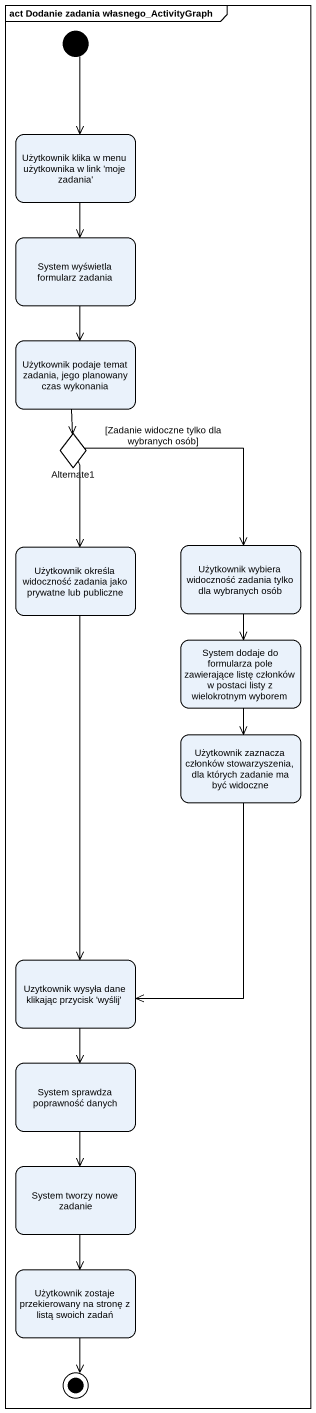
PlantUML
@startuml
mainframe act Dodanie zadania własnego_ActivityGraph
hide empty description
state "Użytkownik klika w menu użytkownika w link 'moje zadania'" as Użytkownik_klika_w_menu
state "System wyświetla formularz zadania" as System_wyświetla_formularz
state "Użytkownik podaje temat zadania, jego planowany czas wykonania" as Użytkownik_podaje_temat
state Alternate1 <<choice>>
state "Użytkownik określa widoczność zadania jako prywatne lub publiczne" as Użytkownik_określa
state "Użytkownik wybiera widoczność zadania tylko dla wybranych osób" as Użytkownik_wybiera
state "System dodaje do formularza pole zawierające listę członków w postaci listy z wielokrotnym wyborem" as System_dodaje_do_formularza
state "Użytkownik zaznacza członków stowarzyszenia, dla których zadanie ma być widoczne" as Użytkownik_zaznacza
state "Uzytkownik wysyła dane klikając przycisk 'wyślij'" as Uzytkownik_wysyła_dane
state "System sprawdza poprawność danych" as System_sprawdza_poprawność
state "System tworzy nowe zadanie" as System_tworzy_nowe_zadanie
state "Użytkownik zostaje przekierowany na stronę z listą swoich zadań" as Użytkownik_zostaje
[*] --> Użytkownik_klika_w_menu
Użytkownik_klika_w_menu --> System_wyświetla_formularz
System_wyświetla_formularz --> Użytkownik_podaje_temat
Użytkownik_podaje_temat --> Alternate1
Alternate1 --> Użytkownik_określa
Alternate1 --> Użytkownik_wybiera : [Zadanie widoczne tylko dla wybranych osób]
Użytkownik_określa --> Uzytkownik_wysyła_dane
Użytkownik_wybiera --> System_dodaje_do_formularza
System_dodaje_do_formularza --> Użytkownik_zaznacza
Użytkownik_zaznacza --> Uzytkownik_wysyła_dane
Uzytkownik_wysyła_dane --> System_sprawdza_poprawność
System_sprawdza_poprawność --> System_tworzy_nowe_zadanie
System_tworzy_nowe_zadanie --> Użytkownik_zostaje
Użytkownik_zostaje --> [*]
@enduml
